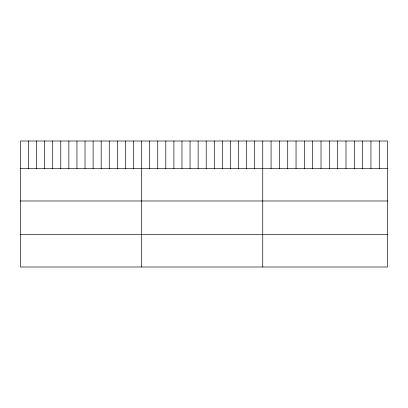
<?xml version="1.0" encoding="UTF-8"?>
<svg xmlns="http://www.w3.org/2000/svg" width="408" height="408" viewBox="0 0 408 408"><rect width="100%" height="100%" fill="white"/><g stroke="black" fill="none" stroke-linecap="round" stroke-linejoin="round"><path stroke-width="0.61" d="M387.6 168.463L387.6 267.005L20.4 267.005L20.4 140.995L387.6 140.995L387.6 168.463L20.4 168.463M20.4 200.981L387.6 200.981M20.4 234.488L387.6 234.488M379.277 140.995L379.277 168.463M370.954 140.995L370.954 168.463M362.63 140.995L362.63 168.463M354.307 140.995L354.307 168.463M345.984 140.995L345.984 168.463M337.661 140.995L337.661 168.463M329.338 140.995L329.338 168.463M321.014 140.995L321.014 168.463M312.691 140.995L312.691 168.463M304.368 140.995L304.368 168.463M296.045 140.995L296.045 168.463M287.722 140.995L287.722 168.463M279.398 140.995L279.398 168.463M271.075 140.995L271.075 168.463M262.752 140.995L262.752 267.005M254.674 140.995L254.674 168.463M246.595 140.995L246.595 168.463M238.517 140.995L238.517 168.463M230.438 140.995L230.438 168.463M222.36 140.995L222.36 168.463M214.282 140.995L214.282 168.463M206.203 140.995L206.203 168.463M198.125 140.995L198.125 168.463M190.046 140.995L190.046 168.463M181.968 140.995L181.968 168.463M173.89 140.995L173.89 168.463M165.811 140.995L165.811 168.463M157.733 140.995L157.733 168.463M149.654 140.995L149.654 168.463M141.576 140.995L141.576 267.005M133.498 140.995L133.498 168.463M125.419 140.995L125.419 168.463M117.341 140.995L117.341 168.463M109.262 140.995L109.262 168.463M101.184 140.995L101.184 168.463M93.106 140.995L93.106 168.463M85.027 140.995L85.027 168.463M76.949 140.995L76.949 168.463M68.87 140.995L68.87 168.463M60.792 140.995L60.792 168.463M52.714 140.995L52.714 168.463M44.635 140.995L44.635 168.463M36.557 140.995L36.557 168.463M28.478 140.995L28.478 168.463"/></g></svg>
